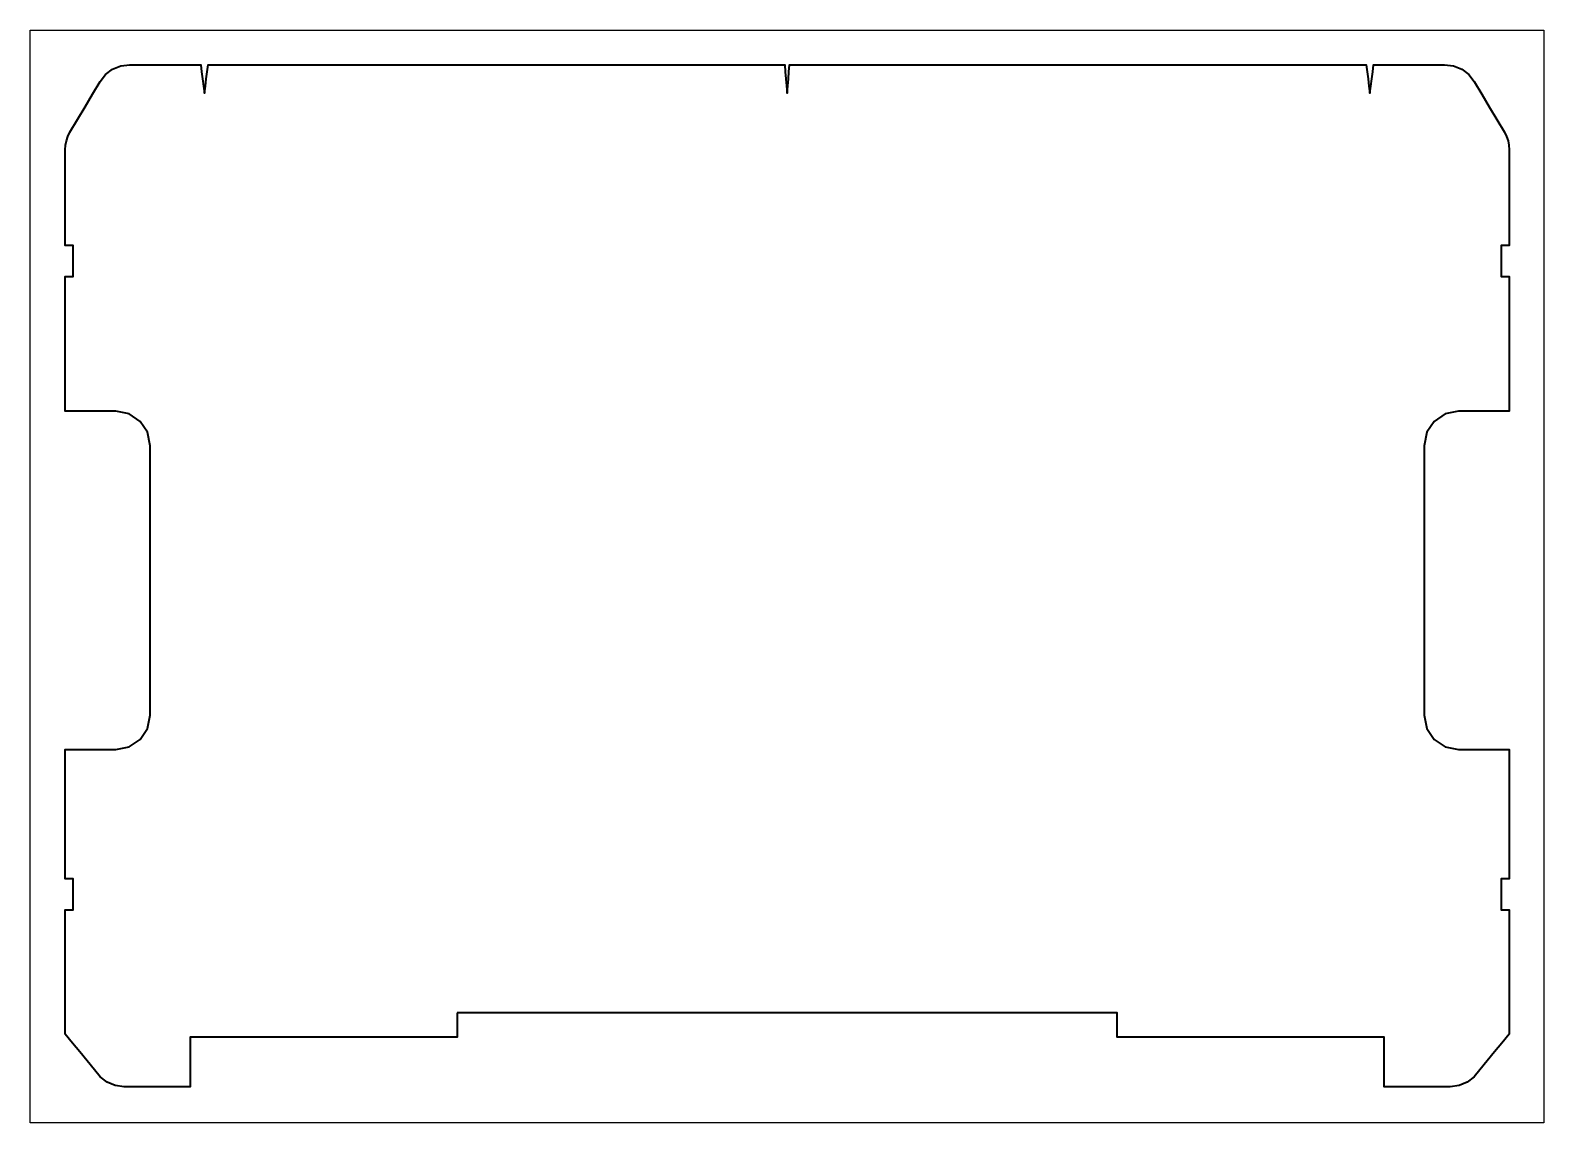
# Model space of a CAD drawing. Header units: millimetres. Extents: x 167 to 606, y 110 to 427.
import ezdxf

# ---------------------------------------------------------------- set-up
doc = ezdxf.new("R2010")
doc.units = ezdxf.units.MM
doc.header["$MEASUREMENT"] = 0
doc.layers.get('0').update_dxf_attribs({"lineweight": 0})
doc.layers.add('Safety', color=7, linetype='Continuous', lineweight=0)

msp = doc.modelspace()

# ---------------------------------------------------------------- linework, layer by layer
at = {"color": 18, "lineweight": 35, "true_color": 0x000000}
msp.add_lwpolyline([(291, 142), (291, 140.24), (291, 138.47), (291, 136.71), (291, 134.94), (271.64, 134.94), (252.29, 134.94), (232.93, 134.94), (213.58, 134.94), (213.58, 131.35), (213.58, 127.76), (213.58, 124.17), (213.58, 120.58), (208.8, 120.58), (204.03, 120.58), (199.25, 120.58), (194.48, 120.58), (191.9, 120.92), (189.54, 121.89), (187.5, 123.43), (185.89, 125.47), (183.75, 128.07), (181.62, 130.67), (179.48, 133.27), (177.35, 135.87), (177.35, 144.85), (177.35, 153.84), (177.35, 162.83), (177.35, 171.82), (177.94, 171.82), (178.52, 171.82), (179.11, 171.82), (179.69, 171.82), (179.69, 174.07), (179.69, 176.32), (179.69, 178.57), (179.69, 180.82), (179.11, 180.82), (178.52, 180.82), (177.94, 180.82), (177.35, 180.82), (177.35, 190.19), (177.35, 199.56), (177.35, 208.93), (177.35, 218.3), (181.02, 218.3), (184.69, 218.3), (188.36, 218.3), (192.03, 218.3), (195.92, 219.09), (199.1, 221.23), (201.24, 224.41), (202.03, 228.3), (202.03, 247.81), (202.03, 267.33), (202.03, 286.84), (202.03, 306.36), (201.24, 310.25), (199.1, 313.43), (195.92, 315.57), (192.03, 316.36), (188.36, 316.36), (184.69, 316.36), (181.02, 316.36), (177.35, 316.36), (177.35, 326.11), (177.35, 335.86), (177.35, 345.61), (177.35, 355.36), (177.94, 355.36), (178.52, 355.36), (179.11, 355.36), (179.69, 355.36), (179.69, 357.61), (179.69, 359.86), (179.69, 362.11), (179.69, 364.36), (179.11, 364.36), (178.52, 364.36), (177.94, 364.36), (177.35, 364.36), (177.35, 371.29), (177.35, 378.23), (177.35, 385.16), (177.35, 392.1), (177.44, 393.44), (177.71, 394.75), (178.15, 396.01), (178.76, 397.21), (180.94, 400.88), (183.12, 404.54), (185.3, 408.21), (187.49, 411.88), (189.09, 413.92), (191.14, 415.45), (193.5, 416.42), (196.08, 416.76), (201.23, 416.76), (206.37, 416.76), (211.52, 416.76), (216.67, 416.76), (216.94, 414.7), (217.21, 412.65), (217.48, 410.6), (217.75, 408.54), (218.02, 410.6), (218.29, 412.65), (218.56, 414.7), (218.83, 416.76), (260.62, 416.76), (302.41, 416.76), (344.2, 416.76), (385.99, 416.76), (386.16, 414.71), (386.34, 412.67), (386.52, 410.62), (386.69, 408.58), (386.87, 410.62), (387.05, 412.67), (387.22, 414.71), (387.4, 416.76), (429.19, 416.76), (470.98, 416.76), (512.77, 416.76), (554.56, 416.76), (554.83, 414.7), (555.1, 412.65), (555.37, 410.6), (555.64, 408.54), (555.91, 410.6), (556.18, 412.65), (556.45, 414.7), (556.72, 416.76), (561.86, 416.76), (567.01, 416.76), (572.16, 416.76), (577.31, 416.76), (579.88, 416.42), (582.25, 415.45), (584.29, 413.92), (585.9, 411.88), (588.08, 408.21), (590.26, 404.54), (592.45, 400.88), (594.63, 397.21), (595.24, 396.01), (595.68, 394.75), (595.95, 393.44), (596.04, 392.1), (596.04, 385.16), (596.04, 378.23), (596.04, 371.29), (596.04, 364.36), (595.45, 364.36), (594.87, 364.36), (594.28, 364.36), (593.69, 364.36), (593.69, 362.11), (593.69, 359.86), (593.69, 357.61), (593.69, 355.36), (594.28, 355.36), (594.87, 355.36), (595.45, 355.36), (596.04, 355.36), (596.04, 345.61), (596.04, 335.86), (596.04, 326.11), (596.04, 316.36), (592.37, 316.36), (588.7, 316.36), (585.03, 316.36), (581.36, 316.36), (577.46, 315.57), (574.28, 313.43), (572.14, 310.25), (571.36, 306.36), (571.36, 286.84), (571.36, 267.33), (571.36, 247.81), (571.36, 228.3), (572.14, 224.41), (574.28, 221.23), (577.46, 219.09), (581.36, 218.3), (585.03, 218.3), (588.7, 218.3), (592.37, 218.3), (596.04, 218.3), (596.04, 208.93), (596.04, 199.56), (596.04, 190.19), (596.04, 180.82), (595.45, 180.82), (594.87, 180.82), (594.28, 180.82), (593.69, 180.82), (593.69, 178.57), (593.69, 176.32), (593.69, 174.07), (593.69, 171.82), (594.28, 171.82), (594.87, 171.82), (595.45, 171.82), (596.04, 171.82), (596.04, 162.83), (596.04, 153.84), (596.04, 144.85), (596.04, 135.87), (593.9, 133.27), (591.77, 130.67), (589.63, 128.07), (587.5, 125.47), (585.89, 123.43), (583.85, 121.89), (581.48, 120.92), (578.91, 120.58), (574.13, 120.58), (569.36, 120.58), (564.58, 120.58), (559.81, 120.58), (559.81, 124.17), (559.81, 127.76), (559.81, 131.35), (559.81, 134.94), (540.45, 134.94), (521.1, 134.94), (501.74, 134.94), (482.39, 134.94), (482.39, 136.71), (482.39, 138.47), (482.39, 140.24), (482.39, 142), (434.54, 142), (386.69, 142), (338.84, 142)], close=True, dxfattribs=at)
at = {"layer": 'Safety', "color": 18, "lineweight": 25, "true_color": 0x000000}
msp.add_lwpolyline([(606.04, 110.17), (167.25, 110.17), (167.25, 426.76), (606.04, 426.76)], close=True, dxfattribs=at)

doc.saveas('drawing.dxf')
